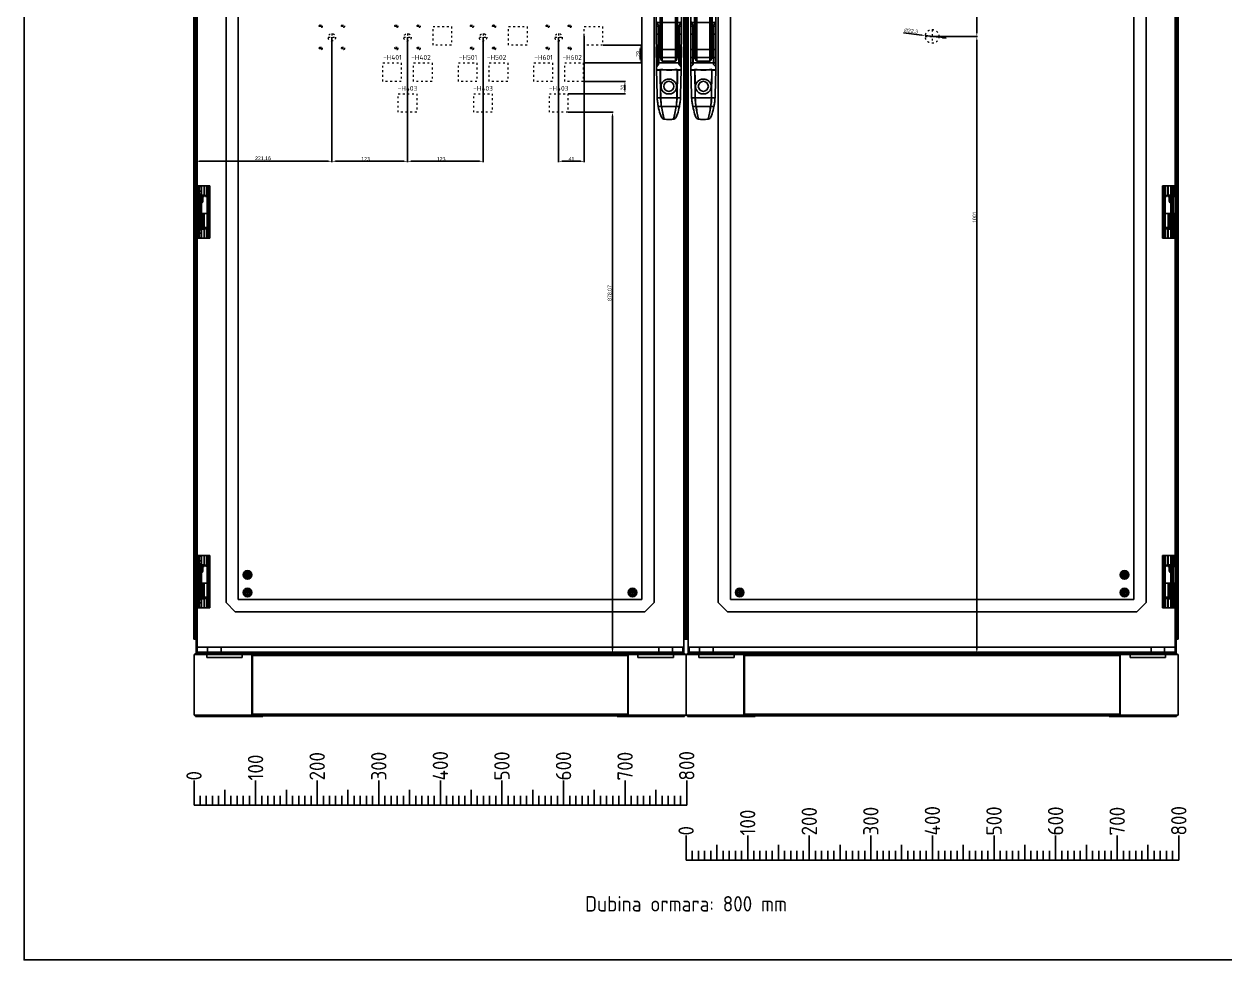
# Model space of a CAD drawing. Header units: millimetres. Extents: x 42151 to 59780, y 37376 to 44547.
# Drawn here: x 42151 to 44101, y 37376 to 38895 of the extents above; entities that cross this region are included whole.
import ezdxf
from ezdxf.enums import TextEntityAlignment as Align

# ---------------------------------------------------------------- set-up
doc = ezdxf.new("R2010")
doc.units = ezdxf.units.MM
doc.linetypes.add('ACAD_ISO03W100', pattern=[30, 12, -18])
doc.layers.add('! NO PLOT !', color=7, linetype='Continuous', true_color=0xff75dd, plot=False)
doc.layers.add('000-PI-Oprema', color=30, linetype='Continuous', lineweight=5)
for name, color, linetype in [('000-PI-ORMAR', 2, 'Continuous'), ('000-PI_TEXT', 7, 'Continuous'), ('AUT_TEXT', 7, 'Continuous')]:
    doc.layers.add(name, color=color, linetype=linetype)
doc.styles.add('PI0', font='isocpeur.ttf', dxfattribs={"width": 0.9})
doc.styles.get("Standard").update_dxf_attribs({"font": 'arial.ttf'})
doc.dimstyles.new('ISO-25-lb', dxfattribs={"dimtxt": 8, "dimasz": 8, "dimexe": 1.25, "dimexo": 0.625, "dimtad": 1, "dimtxsty": 'Standard', "dimcen": 5, "dimadec": 0, "dimazin": 0, "dimtfac": 1, "dimtmove": 0, "dimatfit": 3, "dimfxl": 1, "dimarcsym": 0})

# ---------------------------------------------------------------- blocks, each defined once
blk = doc.blocks.new('*U97')
at = {"layer": '000-PI-ORMAR'}
for p, q in [((-13.4, 105.2), (-10.6, 134.6)), ((-10.5, 134.6), (-10.9, 134.5)), ((10.9, 134.5), (10.5, 134.6)), ((13.4, 105.2), (10.6, 134.6)), ((-19.3, 101.3), (-19.7, 86.2)), ((-19.1, 105.2), (-13.4, 105.2)), ((13.2, 105.2), (-13.2, 105.2)), ((13.4, 105.2), (19.1, 105.2)), ((19.7, 86.2), (19.3, 101.3)), ((-19.7, 86.2), (-20.5, 27.7)), ((-19.7, 86.2), (-20.1, 61)), ((-19.7, 87), (-14.2, 87)), ((-19.7, 86.2), (-12.5, 86.2)), ((-14.1, 86.2), (-14.2, 87)), ((-14, 85.3), (-14.1, 86.2)), ((-12.5, 86.2), (-13.4, 60.3)), ((-11.2, 85.1), (-12.5, 86.2)), ((12.5, 86.2), (11.2, 85.1)), ((12, 85.8), (14, 85.3)), ((12.5, 86.2), (19.7, 86.2)), ((13.4, 60.3), (12.5, 86.2)), ((14, 85.3), (14.1, 86.2)), ((14.1, 86.2), (14.2, 87)), ((14.2, 87), (19.7, 87)), ((20.5, 27.7), (19.7, 86.2)), ((20.1, 60.6), (19.7, 86.2)), ((-20.1, 61.9), (-17.3, 61.9)), ((-20.1, 61.8), (-14.7, 61.8)), ((-20, 69.3), (-12.7, 69.3)), ((-20, 69), (-17.3, 69)), ((-17.3, 69.3), (17.3, 69.3)), ((-17.3, 61.8), (17.3, 61.8)), ((-15, 32.8), (-13.4, 60.3)), ((-13.3, -35.1), (-14.7, 61.8)), ((-12.7, 69.3), (-12.6, 69.3)), ((-12.6, 69.3), (-12.6, -39.1)), ((-10.7, 70.5), (-10.7, -41)), ((-10.7, 70.5), (10.7, 70.5)), ((10.7, 70.5), (10.7, -41)), ((12.6, 69.3), (12.6, -39.1)), ((12.6, 69.3), (12.7, 69.3)), ((12.7, 69.3), (20, 69.3)), ((14.7, 61.8), (13.3, -35.1)), ((13.4, 60.3), (15, 32.8)), ((14.7, 61.8), (20.1, 61.8)), ((17.3, 69), (20, 69)), ((17.3, 61.9), (20.1, 61.9)), ((20.5, 27.7), (20.3, 48.5)), ((-20.4, 35.9), (-20.5, 27.7)), ((-20.5, 32.8), (-15, 32.8)), ((-20.5, 27.7), (-20.1, -55.1)), ((-17.2, 17.8), (-20.5, 23.4)), ((-19.8, 21.4), (19.8, 21.4)), ((15, 32.8), (20.5, 32.8)), ((20.5, 23.4), (17.2, 17.8)), ((20.1, -55.1), (20.5, 27.7)), ((-17.2, 14.2), (-20.5, 17)), ((-17.2, 2.5), (-20.5, 2.6)), ((-17.2, 17.8), (-17.2, -47.4)), ((-16.2, 2.4), (-16.5, 15.5)), ((-16.5, 15.5), (-16.5, -46.1)), ((-16.4, 10.5), (-16.5, 13)), ((-16.2, 2.4), (-16.5, 2.5)), ((-16.2, -35.1), (-16.2, 2.4)), ((16.5, 15.5), (16.2, 2.4)), ((16.5, 2.5), (16.2, 2.4)), ((16.2, 2.4), (16.2, -35.1)), ((16.5, 13), (16.4, 10.5)), ((16.5, 15.5), (16.5, -46.1)), ((17.2, 17.8), (17.2, -47.4)), ((20.5, 17), (17.2, 14.2)), ((20.5, 2.6), (17.2, 2.5)), ((-20.5, -18.2), (-20.4, -35.1)), ((20.4, -35.1), (20.5, -18.2)), ((-20.5, -22.5), (20.5, -22.5)), ((-20.4, -35.1), (-13.3, -35.1)), ((-16.2, -35.1), (16.2, -35.1)), ((-11.5, -22.7), (-11.5, -29.5)), ((13.3, -35.1), (20.4, -35.1)), ((-20.2, -44.2), (-20.1, -55.1)), ((-20.2, -44.2), (20.2, -44.2)), ((-20.2, -50.4), (-17.2, -47.4)), ((-20.1, -55.1), (20.1, -55.1)), ((-20.1, -55.1), (-19.2, -96.1)), ((-20.1, -55.7), (-14, -55.7)), ((-16.5, -46.1), (-16.4, -43.8)), ((-16.4, -43.8), (16.4, -43.8)), ((-14, -55.7), (-13.9, -55.1)), ((-13.4, -100.7), (-14, -55.7)), ((-13.9, -55.1), (-13.7, -54.4)), ((-10.7, -41), (10.7, -41)), ((13.4, -100.7), (14, -55.7)), ((13.9, -55.1), (13.7, -54.4)), ((14, -55.7), (13.9, -55.1)), ((14, -55.7), (20.1, -55.7)), ((16.4, -43.8), (16.5, -46.1)), ((17.2, -47.4), (20.2, -50.4)), ((19.2, -96.1), (20.1, -55.1)), ((20.1, -55.1), (20.2, -44.2)), ((-19, -100.7), (-13.4, -100.7)), ((-17.1, -114.8), (-12, -114.8)), ((13.1, -100.7), (-13.1, -100.7)), ((11.7, -114.8), (-11.7, -114.8)), ((12, -114.8), (17.1, -114.8)), ((13.4, -100.7), (19, -100.7)), ((-9.7, -134.8), (-8, -135.2)), ((-7.8, -135.2), (-8, -135.2)), ((7.8, -135.2), (8, -135.2)), ((8, -135.2), (9.7, -134.8))]:
    blk.add_line(p, q, dxfattribs=at)
for points in [[(-14.4, 130.2), (-15.3, 127.2), (-16.1, 124.2), (-16.9, 121.1), (-17.5, 118), (-18.1, 114.8), (-18.5, 111.7), (-18.9, 108.5), (-19.1, 105.2)], [(-10.9, 134.5), (-11.6, 133.9), (-12.2, 133.2), (-12.8, 132.5), (-13.4, 131.8), (-13.9, 131), (-14.4, 130.2)], [(10.5, 134.6), (8.3, 135.2), (6.2, 135.5), (4, 135.8), (1.7, 136), (-0.5, 136), (-2.8, 135.9), (-4.7, 135.7), (-6.7, 135.5), (-8.6, 135.1), (-10.5, 134.6)], [(14.4, 130.2), (13.7, 131.4), (12.9, 132.5), (12.3, 133.2), (11.6, 133.9), (10.9, 134.5)], [(19.1, 105.2), (18.9, 108.4), (18.5, 111.6), (18.1, 114.7), (17.5, 117.9), (16.9, 121), (16.2, 124.1), (15.3, 127.2), (14.4, 130.2)], [(-19.1, 105.2), (-19.2, 104.3), (-19.2, 103.3), (-19.3, 102.3), (-19.3, 101.3)], [(-14.2, 87), (-14.2, 90.3), (-14.2, 93.5), (-14, 96.6), (-13.9, 99.7), (-13.6, 102.7), (-13.4, 105.2)], [(14.2, 87), (14.2, 90.3), (14.2, 93.5), (14, 96.6), (13.9, 99.7), (13.6, 102.7), (13.4, 105.2)], [(19.3, 101.3), (19.3, 102.3), (19.2, 103.3), (19.2, 104.3), (19.1, 105.2)], [(-14, 85.3), (-12.2, 85.8), (-12, 85.8)], [(-12, 85.8), (-10.3, 86.1), (-8.4, 86.4), (-6.5, 86.7), (-4.5, 86.9), (-2.5, 87), (-0.5, 87), (1.5, 87), (3.6, 86.9), (5.7, 86.8), (7.8, 86.5), (9.9, 86.2), (12, 85.8), (12, 85.8)], [(11.2, 85.1), (8.8, 85.5), (6.3, 85.8), (3.8, 86), (1.3, 86.1), (-0.8, 86.1), (-2.8, 86), (-4.9, 85.9), (-7, 85.7), (-9.1, 85.4), (-11.2, 85.1)], [(-12.7, 69.3), (-13.2, 68.4), (-13.6, 67.5), (-14, 66.6), (-14.3, 65.6), (-14.5, 64.6), (-14.6, 63.5), (-14.7, 62.5), (-14.7, 61.8)], [(-12.6, 69.3), (-12.5, 69.5), (-12.3, 69.7), (-12.2, 69.9), (-12, 70), (-11.8, 70.2), (-11.6, 70.3), (-11.4, 70.4), (-11.2, 70.4), (-11, 70.5), (-10.7, 70.5)], [(10.7, 70.5), (11, 70.5), (11.2, 70.4), (11.4, 70.4), (11.6, 70.3), (11.8, 70.2), (12, 70), (12.2, 69.9), (12.3, 69.7), (12.5, 69.5), (12.6, 69.3)], [(14.7, 61.8), (14.7, 62.9), (14.6, 63.9), (14.4, 65), (14.1, 66), (13.8, 66.9), (13.4, 67.9), (13, 68.8), (12.7, 69.3)], [(-16.5, 15.5), (-16.5, 15.9), (-16.6, 16.3), (-16.7, 16.6), (-16.8, 17), (-16.9, 17.3), (-17.1, 17.6), (-17.2, 17.8)], [(17.2, 17.8), (17, 17.5), (16.9, 17.2), (16.7, 16.8), (16.6, 16.5), (16.6, 16.1), (16.5, 15.8), (16.5, 15.5)], [(-16.4, -43.8), (-16.4, -43.1), (-16.3, -42.4), (-16.3, -41.6), (-16.3, -40.7), (-16.3, -39.9), (-16.3, -38.9), (-16.3, -38), (-16.2, -37), (-16.2, -36), (-16.2, -35.1)], [(-13.3, -35.1), (-13.2, -36.2), (-13.1, -37.2), (-12.9, -38.2), (-12.6, -39.1)], [(12.6, -39.1), (12.9, -38.1), (13.1, -37.1), (13.2, -36), (13.3, -35.1)], [(16.2, -35.1), (16.2, -36.1), (16.2, -37.1), (16.3, -38.1), (16.3, -39), (16.3, -39.9), (16.3, -40.8), (16.3, -41.7), (16.3, -42.5), (16.4, -43.2), (16.4, -43.8)], [(-17.2, -47.4), (-17, -47.3), (-16.9, -47.1), (-16.7, -46.9), (-16.6, -46.7), (-16.6, -46.5), (-16.5, -46.3), (-16.5, -46.1)], [(-9.6, -55.1), (-9.9, -55), (-11.8, -54.7), (-13.7, -54.4)], [(-12.6, -39.1), (-12.4, -39.6), (-12.1, -40.1), (-12, -40.4), (-11.8, -40.6), (-11.5, -40.7), (-11.3, -40.9), (-11, -40.9), (-10.8, -41), (-10.7, -41)], [(9.6, -55.1), (7.8, -55.3), (5.8, -55.5), (3.8, -55.6), (1.7, -55.7), (-0.4, -55.7), (-2.4, -55.6), (-4.3, -55.6), (-6.2, -55.4), (-8.1, -55.2), (-9.6, -55.1)], [(13.7, -54.4), (11.7, -54.8), (9.8, -55), (9.6, -55.1)], [(10.7, -41), (11, -40.9), (11.2, -40.9), (11.4, -40.8), (11.6, -40.7), (11.8, -40.5), (12, -40.3), (12.3, -39.8), (12.6, -39.3), (12.6, -39.1)], [(16.5, -46.1), (16.5, -46.3), (16.6, -46.5), (16.7, -46.8), (16.8, -47), (16.9, -47.1), (17.1, -47.3), (17.2, -47.4)], [(8.9, -73.9), (9.6, -74.6), (10.3, -75.5), (10.9, -76.3), (11.4, -77.3), (11.9, -78.2), (12.2, -79.2), (12.5, -80.2), (12.6, -81.3), (12.7, -82.3), (12.6, -83.3), (12.5, -84.2), (12.3, -85.2), (12.1, -86.1), (11.7, -87), (11.3, -87.9), (10.9, -88.7), (10.3, -89.5), (9.7, -90.3), (9, -91), (8.3, -91.6), (7.5, -92.2), (6.6, -92.8), (5.7, -93.3), (4.8, -93.7), (3.7, -94), (2.7, -94.3), (1.6, -94.5), (0.5, -94.5), (-0.6, -94.5), (-1.7, -94.4), (-2.8, -94.3), (-3.8, -94), (-4.9, -93.6), (-5.9, -93.2), (-6.9, -92.6), (-7.8, -92), (-8.6, -91.3), (-9.4, -90.6), (-10.1, -89.7), (-10.8, -88.9), (-11.3, -88), (-11.7, -87), (-12.1, -86.1), (-12.4, -85.1), (-12.6, -84.1), (-12.7, -83.1), (-12.7, -82.1), (-12.6, -81.2), (-12.5, -80.2), (-12.2, -79.3), (-11.9, -78.4), (-11.6, -77.5), (-11.1, -76.7), (-10.6, -75.9), (-10, -75.1), (-9.4, -74.3), (-8.6, -73.6), (-7.8, -73), (-7, -72.4), (-6.1, -71.9), (-5.1, -71.4), (-4.1, -71), (-3.1, -70.7), (-2, -70.5), (-0.9, -70.4), (0.1, -70.4), (1.2, -70.4), (2.3, -70.6), (3.3, -70.8), (4.4, -71.1), (5.4, -71.5), (6.3, -72), (7.2, -72.5), (8.1, -73.2), (8.9, -73.9)], [(-19.2, -96.1), (-19.1, -98.4), (-19, -100.7)], [(19, -100.7), (19.1, -98.4), (19.2, -96.1)], [(-19, -100.7), (-18.8, -102.4), (-18.7, -104.2), (-18.5, -105.9), (-18.3, -107.6), (-18.1, -109.2), (-17.8, -110.9), (-17.6, -111.9), (-17.5, -112.9), (-17.3, -113.9), (-17.1, -114.8)], [(-17.1, -114.8), (-16.5, -117.9), (-15.7, -120.9), (-14.9, -123.8), (-14.1, -126.7), (-13.1, -129.6), (-12.1, -132.3)], [(-12, -114.8), (-12.4, -112.5), (-12.7, -110.1), (-13, -107.5), (-13.2, -104.8), (-13.4, -102.1), (-13.4, -100.7)], [(-8, -135.2), (-10.5, -123.5), (-12, -114.8)], [(8, -135.2), (10.5, -123.5), (12, -114.8)], [(12, -114.8), (12.4, -112.5), (12.7, -110.1), (13, -107.5), (13.2, -104.8), (13.4, -102.1), (13.4, -100.7)], [(12.1, -132.3), (13.1, -129.6), (14.1, -126.8), (14.9, -123.9), (15.7, -120.9), (16.5, -117.9), (17.1, -114.8)], [(17.1, -114.8), (17.4, -113.4), (17.6, -111.9), (17.9, -110.4), (18.1, -108.7), (18.4, -107), (18.6, -105.3), (18.7, -104.2), (18.8, -103), (18.9, -101.8), (19, -100.7)], [(-12.1, -132.3), (-11.6, -133), (-11, -133.6), (-10.4, -134.2), (-9.7, -134.8)], [(-7.8, -135.2), (-5.9, -135.6), (-4.1, -135.8), (-2.2, -135.9), (-0.2, -136), (1.7, -136), (3.7, -135.8), (5.8, -135.6), (7.8, -135.2)], [(9.7, -134.8), (10.4, -134.2), (11, -133.6), (11.6, -133), (12.1, -132.3)]]:
    blk.add_lwpolyline(points, dxfattribs=at)
blk.add_circle((0, -82.1), 8.15, dxfattribs=at)
for centre, major_axis, ratio, start_param, end_param in [((73, -135.2), (0, 546.8), 0.175521, 1.054802, 1.115623), ((-73, -135.2), (0, 546.8), 0.175521, -1.115623, -1.054802), ((-7.5, 87.2), (0, 37), 0.175521, 1.061397, 1.596486), ((7.5, 87.2), (0, 37), 0.175521, 4.6867, 5.221788), ((-7.5, 87.2), (0, 37), 0.175521, -4.6867, -4.66155), ((7.5, 87.2), (0, 37), 0.175521, 4.66155, 4.6867), ((-19.5, 12.8), (-3, 0), 0.71325, 3.261467, 3.839724), ((-19.5, 2.5), (-3, 0), 0.017452, 3.261467, 3.839724), ((19.5, 12.8), (-3, 0), 0.71325, 5.585054, 6.163311), ((19.5, 2.5), (-3, 0), 0.017452, -0.698132, -0.119874), ((137.5, -39.6), (0, 669.9), 0.225671, -4.689366, -4.621155), ((-137.5, -39.6), (0, 669.9), 0.225671, 4.621155, 4.689366), ((-5.9, -95.4), (0, 32.4), 0.225671, 1.735147, 2.215471), ((21.2, -9.1), (0, 180.2), 0.225671, -4.085045, -3.936826), ((-21.2, -9.1), (0, 180.2), 0.225671, 3.936826, 4.085045), ((5.9, -95.4), (0, 32.4), 0.225671, 4.067714, 4.548039)]:
    blk.add_ellipse(centre, major_axis=major_axis, ratio=ratio, start_param=start_param, end_param=end_param, dxfattribs=at)
blk = doc.blocks.new('A$C4c17df16')
at = {"layer": '000-PI-ORMAR'}
blk.add_blockref('*U97', (-4, -1008.4), dxfattribs=at)
blk = doc.blocks.new('8806000_2000x800x600')
at = {"layer": '! NO PLOT !'}
for p, q in [((-3770.8, 1831.7), (-3770.8, -8.3)), ((-3750.8, 1826.7), (-3750.8, -3.3)), ((-3095.8, 1826.7), (-3095.8, -3.3)), ((-3075.8, -8.3), (-3075.8, 1831.7)), ((-3110.8, 29.4), (-3110.8, 44.1)), ((-3118.2, 36.7), (-3103.5, 36.7)), ((-3743.2, 8), (-3728.5, 8)), ((-3735.8, 0.6), (-3735.8, 15.3)), ((-3118.2, 8), (-3103.5, 8)), ((-3110.8, 0.6), (-3110.8, 15.3)), ((-3770.8, -8.3), (-3755.8, -23.3)), ((-3095.8, -3.3), (-3750.8, -3.3)), ((-3090.8, -23.3), (-3075.8, -8.3)), ((-3090.8, -23.3), (-3755.8, -23.3))]:
    blk.add_line(p, q, dxfattribs=at)
for centre, radius in [((-3110.8, 36.7), 7), ((-3110.8, 36.7), 6.7), ((-3110.8, 36.7), 5), ((-3110.8, 36.7), 4), ((-3110.8, 36.7), 3), ((-3735.8, 8), 7), ((-3735.8, 8), 6.5), ((-3735.8, 8), 5.62), ((-3735.8, 8), 5), ((-3735.8, 8), 3.62), ((-3110.8, 8), 7), ((-3110.8, 8), 6.5), ((-3110.8, 8), 5.61), ((-3110.8, 8), 5), ((-3110.8, 8), 3.61)]:
    blk.add_circle(centre, radius, dxfattribs=at)
at = {"layer": '000-PI-ORMAR'}
for p, q in [((-3819.3, 1904), (-3819.3, -80.5)), ((-3028.8, 1904), (-3028.8, -80.5)), ((-3027.3, -80.5), (-3027.3, 1904)), ((-3027.3, 1904), (-3027.3, -80.5)), ((-3822.8, 1883.5), (-3822.8, -67.5)), ((-3820.1, 1883.5), (-3820.1, -67.5)), ((-3026.5, 1883.5), (-3026.5, -67.5)), ((-3023.8, 1883.5), (-3023.8, -67.5)), ((-3049.3, 583), (-3049.3, 668)), ((-3029.9, 668), (-3049.3, 668)), ((-3046.8, 651), (-3046.8, 668)), ((-3046.6, 583), (-3046.6, 668)), ((-3044.7, 651), (-3044.7, 668)), ((-3041, 668), (-3041, 653)), ((-3040.1, 653), (-3040.1, 668)), ((-3036, 583), (-3036, 668)), ((-3035.4, 653), (-3035.4, 668)), ((-3035.2, 583), (-3035.2, 668)), ((-3032.4, 666), (-3031.8, 666)), ((-3032.4, 585), (-3032.4, 666)), ((-3031.8, 659.5), (-3031.8, 666)), ((-3029.9, 653), (-3029.9, 668)), ((-3047.6, 600), (-3047.6, 651)), ((-3042.6, 651), (-3047.6, 651)), ((-3045.1, 600), (-3045.1, 651)), ((-3029.9, 653), (-3042.6, 653)), ((-3042.6, 651), (-3042.6, 653)), ((-3040.5, 653), (-3040.5, 650.5)), ((-3040.5, 650.5), (-3030.3, 650.5)), ((-3038.4, 650.5), (-3038.4, 643)), ((-3031.8, 659.5), (-3036, 659.5)), ((-3031.7, 654.5), (-3036, 654.5)), ((-3032.9, 596.5), (-3032.9, 654.5)), ((-3032.5, 643), (-3032.5, 650.5)), ((-3032.4, 591.5), (-3032.4, 659.5)), ((-3032.2, 596.5), (-3032.2, 654.5)), ((-3031.7, 596.5), (-3031.7, 654.5)), ((-3030.3, 650.5), (-3030.3, 653)), ((-3038.4, 643), (-3036.9, 640.5)), ((-3038.4, 643), (-3032.5, 643)), ((-3036.9, 640.5), (-3033.9, 640.5)), ((-3033.9, 640.5), (-3032.5, 643)), ((-3046.1, 623), (-3046.1, 600.5)), ((-3046.1, 623), (-3029.3, 623)), ((-3040.2, 623), (-3040.2, 600.5)), ((-3036.9, 610.5), (-3038.4, 608)), ((-3038.4, 608), (-3038.4, 600.5)), ((-3038.4, 608), (-3032.5, 608)), ((-3038.2, 623), (-3038.2, 600.5)), ((-3036.9, 610.5), (-3033.9, 610.5)), ((-3036.5, 623), (-3036.5, 600.5)), ((-3036.1, 623), (-3036.1, 600.5)), ((-3034, 623), (-3034, 600.5)), ((-3032.5, 608), (-3033.9, 610.5)), ((-3033.6, 623), (-3033.6, 600.5)), ((-3033.3, 623), (-3033.3, 600.5)), ((-3032.5, 600.5), (-3032.5, 608)), ((-3032.2, 623), (-3032.2, 600.5)), ((-3031.4, 623), (-3031.4, 600.5)), ((-3031.3, 600.5), (-3031.3, 623)), ((-3030.3, 623), (-3030.3, 600.5)), ((-3029.5, 623), (-3029.5, 600.5)), ((-3042.6, 600), (-3047.6, 600)), ((-3046.8, 583), (-3046.8, 600)), ((-3046.1, 600.5), (-3029.3, 600.5)), ((-3044.7, 583), (-3044.7, 600)), ((-3042.6, 598), (-3042.6, 600)), ((-3029.9, 598), (-3042.6, 598)), ((-3041, 598), (-3041, 583)), ((-3040.5, 600.5), (-3040.5, 598)), ((-3040.1, 583), (-3040.1, 598)), ((-3031.7, 596.5), (-3036, 596.5)), ((-3031.8, 591.5), (-3036, 591.5)), ((-3035.4, 583), (-3035.4, 598)), ((-3031.8, 585), (-3031.8, 591.5)), ((-3030.3, 598), (-3030.3, 600.5)), ((-3029.9, 583), (-3029.9, 598)), ((-3029.9, 583), (-3049.3, 583)), ((-3032.4, 585), (-3031.8, 585)), ((-3049.3, -17), (-3049.3, 68)), ((-3029.9, 68), (-3049.3, 68)), ((-3046.8, 51), (-3046.8, 68)), ((-3046.6, -17), (-3046.6, 68)), ((-3044.7, 51), (-3044.7, 68)), ((-3041, 68), (-3041, 53)), ((-3040.1, 53), (-3040.1, 68)), ((-3036, -17), (-3036, 68)), ((-3031.8, 59.5), (-3036, 59.5)), ((-3035.4, 53), (-3035.4, 68)), ((-3035.2, -17), (-3035.2, 68)), ((-3032.4, 66), (-3031.8, 66)), ((-3032.4, -15), (-3032.4, 66)), ((-3032.4, -8.5), (-3032.4, 59.5)), ((-3031.8, 59.5), (-3031.8, 66)), ((-3029.9, 53), (-3029.9, 68)), ((-3047.6, 0), (-3047.6, 51)), ((-3042.6, 51), (-3047.6, 51)), ((-3045.1, 0), (-3045.1, 51)), ((-3029.9, 53), (-3042.6, 53)), ((-3042.6, 51), (-3042.6, 53)), ((-3040.5, 53), (-3040.5, 50.5)), ((-3040.5, 50.5), (-3030.3, 50.5)), ((-3038.4, 50.5), (-3038.4, 43)), ((-3038.4, 43), (-3036.9, 40.5)), ((-3038.4, 43), (-3032.5, 43)), ((-3036.9, 40.5), (-3033.9, 40.5)), ((-3031.7, 54.5), (-3036, 54.5)), ((-3033.9, 40.5), (-3032.5, 43)), ((-3032.9, -3.5), (-3032.9, 54.5)), ((-3032.5, 43), (-3032.5, 50.5)), ((-3032.2, -3.5), (-3032.2, 54.5)), ((-3031.7, -3.5), (-3031.7, 54.5)), ((-3030.3, 50.5), (-3030.3, 53)), ((-3046.1, 23), (-3046.1, 0.5)), ((-3046.1, 23), (-3029.3, 23)), ((-3040.2, 23), (-3040.2, 0.5)), ((-3038.2, 23), (-3038.2, 0.5)), ((-3036.5, 23), (-3036.5, 0.5)), ((-3036.1, 23), (-3036.1, 0.5)), ((-3034, 23), (-3034, 0.5)), ((-3033.6, 23), (-3033.6, 0.5)), ((-3033.3, 23), (-3033.3, 0.5)), ((-3032.2, 23), (-3032.2, 0.5)), ((-3031.4, 23), (-3031.4, 0.5)), ((-3031.3, 0.5), (-3031.3, 23)), ((-3030.3, 23), (-3030.3, 0.5)), ((-3029.5, 23), (-3029.5, 0.5)), ((-3046.1, 0.5), (-3029.3, 0.5)), ((-3040.5, 0.5), (-3040.5, -2)), ((-3036.9, 10.5), (-3038.4, 8)), ((-3038.4, 8), (-3038.4, 0.5)), ((-3038.4, 8), (-3032.5, 8)), ((-3036.9, 10.5), (-3033.9, 10.5)), ((-3032.5, 8), (-3033.9, 10.5)), ((-3032.5, 0.5), (-3032.5, 8)), ((-3030.3, -2), (-3030.3, 0.5)), ((-3029.9, -17), (-3049.3, -17)), ((-3042.6, 0), (-3047.6, 0)), ((-3046.8, -17), (-3046.8, 0)), ((-3044.7, -17), (-3044.7, 0)), ((-3042.6, -2), (-3042.6, 0)), ((-3029.9, -2), (-3042.6, -2)), ((-3041, -2), (-3041, -17)), ((-3040.1, -17), (-3040.1, -2)), ((-3031.7, -3.5), (-3036, -3.5)), ((-3031.8, -8.5), (-3036, -8.5)), ((-3035.4, -17), (-3035.4, -2)), ((-3032.4, -15), (-3031.8, -15)), ((-3031.8, -15), (-3031.8, -8.5)), ((-3029.9, -17), (-3029.9, -2)), ((-3822.8, -67.5), (-3819.3, -67.5)), ((-3819.3, -90.5), (-3819.3, -67.5)), ((-3027.3, -67.5), (-3023.8, -67.5)), ((-3819.3, -80.5), (-3027.3, -80.5)), ((-3800.8, -90.5), (-3819.3, -90.5)), ((-3817.8, -89), (-3817.8, -80.5)), ((-3800.8, -89), (-3817.8, -89)), ((-3802.3, -91.5), (-3800.8, -91.5)), ((-3802.3, -97.5), (-3802.3, -91.5)), ((-3800.8, -80.5), (-3800.8, -91.5)), ((-3045.8, -89), (-3800.8, -89)), ((-3045.8, -90.5), (-3800.8, -90.5)), ((-3800.8, -91.5), (-3796.6, -91.5)), ((-3796.6, -91.5), (-3774.5, -91.5)), ((-3778.8, -80.5), (-3778.8, -91.5)), ((-3072.2, -91.5), (-3774.5, -91.5)), ((-3744.6, -97.5), (-3744.6, -91.5)), ((-3102, -91.5), (-3102, -97.5)), ((-3072.2, -91.5), (-3050.1, -91.5)), ((-3067.8, -80.5), (-3067.8, -91.5)), ((-3050.1, -91.5), (-3045.8, -91.5)), ((-3045.8, -80.5), (-3045.8, -91.5)), ((-3028.8, -89), (-3045.8, -89)), ((-3027.3, -90.5), (-3045.8, -90.5)), ((-3045.8, -91.5), (-3044.4, -91.5)), ((-3044.4, -97.5), (-3044.4, -91.5)), ((-3028.8, -80.5), (-3028.8, -89)), ((-3027.3, -80.5), (-3027.3, -90.5)), ((-3802.3, -97.5), (-3744.6, -97.5)), ((-3102, -97.5), (-3044.4, -97.5))]:
    blk.add_line(p, q, dxfattribs=at)
for centre, start_param, end_param in [((-3034.4, 666), 4.712389, 6.283185), ((-3033.7, 666), 4.712389, 6.283185), ((-3034.4, 585), 3.141593, 4.712389), ((-3033.7, 585), 3.141593, 4.712389), ((-3034.4, 66), 4.712389, 6.283185), ((-3033.7, 66), 4.712389, 6.283185), ((-3034.4, -15), 3.141593, 4.712389), ((-3033.7, -15), 3.141593, 4.712389)]:
    blk.add_ellipse(centre, major_axis=(0, 2), ratio=0.965926, start_param=start_param, end_param=end_param, dxfattribs=at)
at = {"ltscale": 0.25}
blk.add_blockref('A$C4c17df16', (-3790.8, 1920), dxfattribs=at)
blk = doc.blocks.new('A$C22301F41')
at = {"color": 7}
for p, q in [((0, 0), (0, 40)), ((100, 0), (100, 40)), ((200, 0), (200, 40)), ((200, 0), (200, 40)), ((200, 0), (200, 40)), ((200, 0), (200, 40)), ((200, 0), (200, 40)), ((200, 0), (200, 40)), ((200, 0), (200, 40)), ((200, 0), (200, 40)), ((300, 0), (300, 40)), ((400, 0), (400, 40)), ((400, 0), (400, 40)), ((400, 0), (400, 40)), ((400, 0), (400, 40)), ((400, 0), (400, 40)), ((400, 0), (400, 40)), ((400, 0), (400, 40)), ((500, 0), (500, 40)), ((600, 0), (600, 40)), ((600, 0), (600, 40)), ((600, 0), (600, 40)), ((600, 0), (600, 40)), ((600, 0), (600, 40)), ((600, 0), (600, 40)), ((700, 0), (700, 40)), ((800, 0), (800, 40)), ((800, 0), (800, 40)), ((800, 0), (800, 40)), ((800, 0), (800, 40)), ((800, 0), (800, 40)), ((800, 0), (800, 40)), ((50, 0), (50, 25)), ((150, 0), (150, 25)), ((250, 0), (250, 25)), ((350, 0), (350, 25)), ((450, 0), (450, 25)), ((550, 0), (550, 25)), ((650, 0), (650, 25)), ((750, 0), (750, 25)), ((800, 0), (0, 0)), ((10, 0), (10, 15)), ((20, 0), (20, 15)), ((30, 0), (30, 15)), ((40, 0), (40, 15)), ((60, 0), (60, 15)), ((70, 0), (70, 15)), ((80, 0), (80, 15)), ((90, 0), (90, 15)), ((110, 0), (110, 15)), ((120, 0), (120, 15)), ((130, 0), (130, 15)), ((140, 0), (140, 15)), ((160, 0), (160, 15)), ((170, 0), (170, 15)), ((180, 0), (180, 15)), ((190, 0), (190, 15)), ((210, 0), (210, 15)), ((220, 0), (220, 15)), ((230, 0), (230, 15)), ((240, 0), (240, 15)), ((260, 0), (260, 15)), ((270, 0), (270, 15)), ((280, 0), (280, 15)), ((290, 0), (290, 15)), ((310, 0), (310, 15)), ((320, 0), (320, 15)), ((330, 0), (330, 15)), ((340, 0), (340, 15)), ((360, 0), (360, 15)), ((370, 0), (370, 15)), ((380, 0), (380, 15)), ((390, 0), (390, 15)), ((410, 0), (410, 15)), ((420, 0), (420, 15)), ((430, 0), (430, 15)), ((440, 0), (440, 15)), ((460, 0), (460, 15)), ((470, 0), (470, 15)), ((480, 0), (480, 15)), ((490, 0), (490, 15)), ((510, 0), (510, 15)), ((520, 0), (520, 15)), ((530, 0), (530, 15)), ((540, 0), (540, 15)), ((560, 0), (560, 15)), ((570, 0), (570, 15)), ((580, 0), (580, 15)), ((590, 0), (590, 15)), ((610, 0), (610, 15)), ((620, 0), (620, 15)), ((630, 0), (630, 15)), ((640, 0), (640, 15)), ((660, 0), (660, 15)), ((670, 0), (670, 15)), ((680, 0), (680, 15)), ((690, 0), (690, 15)), ((710, 0), (710, 15)), ((720, 0), (720, 15)), ((730, 0), (730, 15)), ((740, 0), (740, 15)), ((760, 0), (760, 15)), ((770, 0), (770, 15)), ((780, 0), (780, 15)), ((790, 0), (790, 15))]:
    blk.add_line(p, q, dxfattribs=at)
at = {"color": 7, "style": 'PI0', "width": 0.9}
for s, p in [('100', (100, 40)), ('200', (200, 40)), ('300', (300, 40)), ('400', (400, 40)), ('500', (500, 40)), ('600', (600, 40)), ('700', (700, 40)), ('800', (800, 40)), ('0', (0, 40))]:
    blk.add_text(s, height=25, rotation=90, dxfattribs=at).set_placement(p, align=Align.MIDDLE_LEFT)
blk = doc.blocks.new('*D288')
at = {"layer": '! NO PLOT !', "color": 0, "linetype": 'Continuous', "lineweight": -2, "ltscale": 0.25, "transparency": 16777216}
for p, q in [((43579.2, 38880.9), (43608.7, 38877.2)), ((43636.7, 38873.7), (43614.6, 38876.5)), ((43642.7, 38873), (43648.6, 38872.3))]:
    blk.add_line(p, q, dxfattribs=at)
at = {"layer": '! NO PLOT !', "color": 0, "ltscale": 0.25, "transparency": 16777216}
for points in [[(43608.8, 38878.2), (43608.5, 38876.2), (43614.6, 38876.5)], [(43642.8, 38874), (43642.6, 38872), (43636.7, 38873.7)]]:
    blk.add_solid(points, dxfattribs=at)
at = {"layer": 'Defpoints', "color": 0, "ltscale": 0.25, "transparency": 16777216}
for p in [(43614.6, 38876.5), (43636.7, 38873.7)]:
    blk.add_point(p, dxfattribs=at)
at = {"layer": '! NO PLOT !', "color": 0, "ltscale": 0.25, "transparency": 16777216, "insert": (43591.4, 38883.7), "char_height": 6, "attachment_point": 5, "rotation": 352.9155}
blk.add_mtext('∅22,3', dxfattribs=at)
blk = doc.blocks.new('*D300')
at = {"layer": '! NO PLOT !', "color": 0, "linetype": 'Continuous', "lineweight": -2, "ltscale": 0.25, "transparency": 16777216}
for p, q in [((42429.9, 38872), (42429.9, 38671.3)), ((42651.1, 38872), (42651.1, 38671.3)), ((42435.9, 38672.5), (42645.1, 38672.5))]:
    blk.add_line(p, q, dxfattribs=at)
at = {"layer": '! NO PLOT !', "color": 0, "ltscale": 0.25, "transparency": 16777216}
for points in [[(42435.9, 38673.5), (42435.9, 38671.5), (42429.9, 38672.5)], [(42645.1, 38673.5), (42645.1, 38671.5), (42651.1, 38672.5)]]:
    blk.add_solid(points, dxfattribs=at)
at = {"layer": 'Defpoints', "color": 0, "ltscale": 0.25, "transparency": 16777216}
for p in [(42429.9, 38872.6), (42651.1, 38872.6), (42651.1, 38672.5)]:
    blk.add_point(p, dxfattribs=at)
at = {"layer": '! NO PLOT !', "color": 0, "ltscale": 0.25, "transparency": 16777216, "insert": (42539.1, 38676.8), "char_height": 6, "attachment_point": 5}
blk.add_mtext('221,16', dxfattribs=at)
blk = doc.blocks.new('*D301')
at = {"layer": '! NO PLOT !', "color": 0, "linetype": 'Continuous', "lineweight": -2, "ltscale": 0.25, "transparency": 16777216}
for p, q in [((42651.1, 38873.7), (42651.1, 38671.3)), ((42773.8, 38873.7), (42773.8, 38671.3)), ((42657.1, 38672.5), (42767.8, 38672.5))]:
    blk.add_line(p, q, dxfattribs=at)
at = {"layer": '! NO PLOT !', "color": 0, "ltscale": 0.25, "transparency": 16777216}
for points in [[(42657.1, 38673.5), (42657.1, 38671.5), (42651.1, 38672.5)], [(42767.8, 38673.5), (42767.8, 38671.5), (42773.8, 38672.5)]]:
    blk.add_solid(points, dxfattribs=at)
at = {"layer": 'Defpoints', "color": 0, "ltscale": 0.25, "transparency": 16777216}
for p in [(42651.1, 38874.3), (42773.8, 38874.3), (42773.8, 38672.5)]:
    blk.add_point(p, dxfattribs=at)
at = {"layer": '! NO PLOT !', "color": 0, "ltscale": 0.25, "transparency": 16777216, "insert": (42705.8, 38676.2), "char_height": 6, "attachment_point": 5}
blk.add_mtext('123', dxfattribs=at)
blk = doc.blocks.new('*D303')
at = {"layer": '! NO PLOT !', "color": 0, "linetype": 'Continuous', "lineweight": -2, "ltscale": 0.25, "transparency": 16777216}
for p, q in [((42773.8, 38873.7), (42773.8, 38671.3)), ((42896.5, 38873.7), (42896.5, 38671.3)), ((42779.8, 38672.5), (42890.5, 38672.5))]:
    blk.add_line(p, q, dxfattribs=at)
at = {"layer": '! NO PLOT !', "color": 0, "ltscale": 0.25, "transparency": 16777216}
for points in [[(42779.8, 38673.5), (42779.8, 38671.5), (42773.8, 38672.5)], [(42890.5, 38673.5), (42890.5, 38671.5), (42896.5, 38672.5)]]:
    blk.add_solid(points, dxfattribs=at)
at = {"layer": 'Defpoints', "color": 0, "ltscale": 0.25, "transparency": 16777216}
for p in [(42773.8, 38874.3), (42896.5, 38874.3), (42896.5, 38672.5)]:
    blk.add_point(p, dxfattribs=at)
at = {"layer": '! NO PLOT !', "color": 0, "ltscale": 0.25, "transparency": 16777216, "insert": (42828.5, 38676.2), "char_height": 6, "attachment_point": 5}
blk.add_mtext('123', dxfattribs=at)
blk = doc.blocks.new('*D304')
at = {"layer": '! NO PLOT !', "color": 0, "linetype": 'Continuous', "lineweight": -2, "ltscale": 0.25, "transparency": 16777216}
for p, q in [((43019.2, 38873.7), (43019.2, 38671.3)), ((43060.7, 38875.5), (43060.7, 38671.3)), ((43025.2, 38672.5), (43054.7, 38672.5))]:
    blk.add_line(p, q, dxfattribs=at)
at = {"layer": '! NO PLOT !', "color": 0, "ltscale": 0.25, "transparency": 16777216}
for points in [[(43025.2, 38673.5), (43025.2, 38671.5), (43019.2, 38672.5)], [(43054.7, 38673.5), (43054.7, 38671.5), (43060.7, 38672.5)]]:
    blk.add_solid(points, dxfattribs=at)
at = {"layer": 'Defpoints', "color": 0, "ltscale": 0.25, "transparency": 16777216}
for p in [(43019.2, 38874.3), (43060.7, 38876.2), (43060.7, 38672.5)]:
    blk.add_point(p, dxfattribs=at)
at = {"layer": '! NO PLOT !', "color": 0, "ltscale": 0.25, "transparency": 16777216, "insert": (43040, 38676.2), "char_height": 6, "attachment_point": 5}
blk.add_mtext('41', dxfattribs=at)
blk = doc.blocks.new('*D305')
at = {"layer": '! NO PLOT !', "color": 0, "linetype": 'Continuous', "lineweight": -2, "ltscale": 0.25, "transparency": 16777216}
for p, q in [((43034.8, 38752.2), (43108, 38752.2)), ((43106.7, 38746.2), (43106.7, 37880.1)), ((43035.5, 37874.1), (43108, 37874.1))]:
    blk.add_line(p, q, dxfattribs=at)
at = {"layer": '! NO PLOT !', "color": 0, "ltscale": 0.25, "transparency": 16777216}
for points in [[(43105.7, 38746.2), (43107.7, 38746.2), (43106.7, 38752.2)], [(43105.7, 37880.1), (43107.7, 37880.1), (43106.7, 37874.1)]]:
    blk.add_solid(points, dxfattribs=at)
at = {"layer": 'Defpoints', "color": 0, "ltscale": 0.25, "transparency": 16777216}
for p in [(43034.2, 38752.2), (43034.8, 37874.1), (43106.7, 37874.1)]:
    blk.add_point(p, dxfattribs=at)
at = {"layer": '! NO PLOT !', "color": 0, "ltscale": 0.25, "transparency": 16777216, "insert": (43102.5, 38458.7), "char_height": 6, "attachment_point": 5, "rotation": 90}
blk.add_mtext('878,07', dxfattribs=at)
blk = doc.blocks.new('*D306')
at = {"layer": '! NO PLOT !', "color": 0, "linetype": 'Continuous', "lineweight": -2, "ltscale": 0.25, "transparency": 16777216}
for p, q in [((43059.8, 38802.2), (43128, 38802.2)), ((43126.8, 38796.2), (43126.8, 38788.2)), ((43034.8, 38782.2), (43128, 38782.2))]:
    blk.add_line(p, q, dxfattribs=at)
at = {"layer": '! NO PLOT !', "color": 0, "ltscale": 0.25, "transparency": 16777216}
for points in [[(43125.8, 38796.2), (43127.8, 38796.2), (43126.8, 38802.2)], [(43125.8, 38788.2), (43127.8, 38788.2), (43126.8, 38782.2)]]:
    blk.add_solid(points, dxfattribs=at)
at = {"layer": 'Defpoints', "color": 0, "ltscale": 0.25, "transparency": 16777216}
for p in [(43059.2, 38802.2), (43034.2, 38782.2), (43126.8, 38782.2)]:
    blk.add_point(p, dxfattribs=at)
at = {"layer": '! NO PLOT !', "color": 0, "ltscale": 0.25, "transparency": 16777216, "insert": (43123.1, 38792.2), "char_height": 6, "attachment_point": 5, "rotation": 90}
blk.add_mtext('20', dxfattribs=at)
blk = doc.blocks.new('*D334')
at = {"layer": '! NO PLOT !', "color": 0, "linetype": 'Continuous', "lineweight": -2, "ltscale": 0.25, "transparency": 16777216}
for p, q in [((43091.3, 38861.2), (43153, 38861.2)), ((43151.8, 38855.2), (43151.8, 38838.2)), ((43059.8, 38832.2), (43153, 38832.2))]:
    blk.add_line(p, q, dxfattribs=at)
at = {"layer": '! NO PLOT !', "color": 0, "ltscale": 0.25, "transparency": 16777216}
for points in [[(43150.8, 38855.2), (43152.8, 38855.2), (43151.8, 38861.2)], [(43150.8, 38838.2), (43152.8, 38838.2), (43151.8, 38832.2)]]:
    blk.add_solid(points, dxfattribs=at)
at = {"layer": 'Defpoints', "color": 0, "ltscale": 0.25, "transparency": 16777216}
for p in [(43090.7, 38861.2), (43059.2, 38832.2), (43151.8, 38832.2)]:
    blk.add_point(p, dxfattribs=at)
at = {"layer": '! NO PLOT !', "color": 0, "ltscale": 0.25, "transparency": 16777216, "insert": (43148.1, 38846.7), "char_height": 6, "attachment_point": 5, "rotation": 90}
blk.add_mtext('29', dxfattribs=at)
blk = doc.blocks.new('*D335')
at = {"layer": '! NO PLOT !', "color": 0, "linetype": 'Continuous', "lineweight": -2, "ltscale": 0.25, "transparency": 16777216}
for p, q in [((43626.3, 38875.1), (43699.5, 38875.1)), ((43698.2, 38869.1), (43698.2, 37880.1)), ((43626.3, 37874.1), (43699.5, 37874.1))]:
    blk.add_line(p, q, dxfattribs=at)
at = {"layer": '! NO PLOT !', "color": 0, "ltscale": 0.25, "transparency": 16777216}
for points in [[(43697.2, 38869.1), (43699.2, 38869.1), (43698.2, 38875.1)], [(43697.2, 37880.1), (43699.2, 37880.1), (43698.2, 37874.1)]]:
    blk.add_solid(points, dxfattribs=at)
at = {"layer": 'Defpoints', "color": 0, "ltscale": 0.25, "transparency": 16777216}
for p in [(43625.7, 38875.1), (43625.7, 37874.1), (43698.2, 37874.1)]:
    blk.add_point(p, dxfattribs=at)
at = {"layer": '! NO PLOT !', "color": 0, "ltscale": 0.25, "transparency": 16777216, "insert": (43694.5, 38581.7), "char_height": 6, "attachment_point": 5, "rotation": 90}
blk.add_mtext('1001', dxfattribs=at)
blk = doc.blocks.new('*D336')
at = {"layer": '! NO PLOT !', "color": 0, "linetype": 'Continuous', "lineweight": -2, "ltscale": 0.25, "transparency": 16777216}
for p, q in [((43626.9, 39304.6), (43699.5, 39304.6)), ((43698.2, 39298.6), (43698.2, 38881.1)), ((43626.3, 38875.1), (43699.5, 38875.1))]:
    blk.add_line(p, q, dxfattribs=at)
at = {"layer": '! NO PLOT !', "color": 0, "ltscale": 0.25, "transparency": 16777216}
for points in [[(43697.2, 39298.6), (43699.2, 39298.6), (43698.2, 39304.6)], [(43697.2, 38881.1), (43699.2, 38881.1), (43698.2, 38875.1)]]:
    blk.add_solid(points, dxfattribs=at)
at = {"layer": 'Defpoints', "color": 0, "ltscale": 0.25, "transparency": 16777216}
for p in [(43626.3, 39304.6), (43625.7, 38875.1), (43698.2, 38875.1)]:
    blk.add_point(p, dxfattribs=at)
at = {"layer": '! NO PLOT !', "color": 0, "ltscale": 0.25, "transparency": 16777216, "insert": (43694, 39089.9), "char_height": 6, "attachment_point": 5, "rotation": 90}
blk.add_mtext('429,5', dxfattribs=at)

msp = doc.modelspace()

# ---------------------------------------------------------------- linework, layer by layer
at = {"layer": '! NO PLOT !', "ltscale": 0.25}
msp.add_lwpolyline([(42151.17, 40246.356), (42151.17, 37376.356), (44301.17, 37376.356), (44301.17, 38361.356), (46051.17, 38361.356), (46051.17, 40246.356), (42151.17, 40246.356)], dxfattribs=at)
at = {"layer": '000-PI-Oprema', "linetype": 'ACAD_ISO03W100', "ltscale": 0.25}
for p, q in [((42630.553, 38891.672), (42635.553, 38891.672)), ((42633.053, 38894.172), (42633.053, 38889.172)), ((42666.553, 38891.672), (42671.553, 38891.672)), ((42669.053, 38894.172), (42669.053, 38889.172)), ((42753.273, 38891.672), (42758.273, 38891.672)), ((42755.773, 38894.172), (42755.773, 38889.172)), ((42789.273, 38891.672), (42794.273, 38891.672)), ((42791.773, 38894.172), (42791.773, 38889.172)), ((42875.992, 38891.672), (42880.992, 38891.672)), ((42878.492, 38894.172), (42878.492, 38889.172)), ((42911.992, 38891.672), (42916.992, 38891.672)), ((42914.492, 38894.172), (42914.492, 38889.172)), ((42998.711, 38891.672), (43003.711, 38891.672)), ((43001.211, 38894.172), (43001.211, 38889.172)), ((43034.711, 38891.672), (43039.711, 38891.672)), ((43037.211, 38894.172), (43037.211, 38889.172)), ((43625.671, 38886.256), (43625.671, 38863.956)), ((42645.053, 38873.672), (42657.053, 38873.672)), ((42651.053, 38879.672), (42651.053, 38867.672)), ((42767.773, 38873.672), (42779.773, 38873.672)), ((42773.773, 38879.672), (42773.773, 38867.672)), ((42890.492, 38873.672), (42902.492, 38873.672)), ((42896.492, 38879.672), (42896.492, 38867.672)), ((43013.211, 38873.672), (43025.211, 38873.672)), ((43019.211, 38879.672), (43019.211, 38867.672)), ((43614.521, 38875.106), (43636.821, 38875.106)), ((42630.553, 38855.672), (42635.553, 38855.672)), ((42633.053, 38858.172), (42633.053, 38853.172)), ((42666.553, 38855.672), (42671.553, 38855.672)), ((42669.053, 38858.172), (42669.053, 38853.172)), ((42753.273, 38855.672), (42758.273, 38855.672)), ((42755.773, 38858.172), (42755.773, 38853.172)), ((42789.273, 38855.672), (42794.273, 38855.672)), ((42791.773, 38858.172), (42791.773, 38853.172)), ((42875.992, 38855.672), (42880.992, 38855.672)), ((42878.492, 38858.172), (42878.492, 38853.172)), ((42911.992, 38855.672), (42916.992, 38855.672)), ((42914.492, 38858.172), (42914.492, 38853.172)), ((42998.711, 38855.672), (43003.711, 38855.672)), ((43001.211, 38858.172), (43001.211, 38853.172)), ((43034.711, 38855.672), (43039.711, 38855.672)), ((43037.211, 38858.172), (43037.211, 38853.172))]:
    msp.add_line(p, q, dxfattribs=at)
for points in [[(42815.273, 38891.172), (42845.273, 38891.172), (42845.273, 38861.172), (42815.273, 38861.172)], [(42937.992, 38891.172), (42967.992, 38891.172), (42967.992, 38861.172), (42937.992, 38861.172)], [(43060.711, 38891.172), (43090.711, 38891.172), (43090.711, 38861.172), (43060.711, 38861.172)], [(42733.773, 38832.172), (42763.773, 38832.172), (42763.773, 38802.172), (42733.773, 38802.172)], [(42783.773, 38832.172), (42813.773, 38832.172), (42813.773, 38802.172), (42783.773, 38802.172)], [(42856.492, 38832.172), (42886.492, 38832.172), (42886.492, 38802.172), (42856.492, 38802.172)], [(42906.492, 38832.172), (42936.492, 38832.172), (42936.492, 38802.172), (42906.492, 38802.172)], [(42979.211, 38832.172), (43009.211, 38832.172), (43009.211, 38802.172), (42979.211, 38802.172)], [(43029.211, 38832.172), (43059.211, 38832.172), (43059.211, 38802.172), (43029.211, 38802.172)], [(42758.773, 38782.172), (42788.773, 38782.172), (42788.773, 38752.172), (42758.773, 38752.172)], [(42881.492, 38782.172), (42911.492, 38782.172), (42911.492, 38752.172), (42881.492, 38752.172)], [(43004.211, 38782.172), (43034.211, 38782.172), (43034.211, 38752.172), (43004.211, 38752.172)]]:
    msp.add_lwpolyline(points, close=True, dxfattribs=at)
for centre, radius in [((42633.053, 38891.672), 2.5), ((42669.053, 38891.672), 2.5), ((42755.773, 38891.672), 2.5), ((42791.773, 38891.672), 2.5), ((42878.492, 38891.672), 2.5), ((42914.492, 38891.672), 2.5), ((43001.211, 38891.672), 2.5), ((43037.211, 38891.672), 2.5), ((43625.671, 38875.106), 11.15), ((42651.053, 38873.672), 6), ((42773.773, 38873.672), 6), ((42896.492, 38873.672), 6), ((43019.211, 38873.672), 6), ((42633.053, 38855.672), 2.5), ((42669.053, 38855.672), 2.5), ((42755.773, 38855.672), 2.5), ((42791.773, 38855.672), 2.5), ((42878.492, 38855.672), 2.5), ((42914.492, 38855.672), 2.5), ((43001.211, 38855.672), 2.5), ((43037.211, 38855.672), 2.5)]:
    msp.add_circle(centre, radius, dxfattribs=at)
at = {"layer": '000-PI-ORMAR'}
for p, q in [((42427.17, 37773.606), (42427.17, 37872.106)), ((42427.17, 37872.106), (42429.67, 37872.106)), ((42429.67, 37874.106), (42518.67, 37874.106)), ((42429.67, 37874.106), (42429.67, 37872.106)), ((42518.67, 37872.106), (42429.67, 37872.106)), ((42518.67, 37874.106), (42518.67, 37872.106)), ((42518.67, 37872.106), (42521.17, 37872.106)), ((42521.17, 37872.106), (42521.17, 37862.625)), ((42521.92, 37873.106), (42521.92, 37772.606)), ((42521.92, 37873.106), (43131.42, 37873.106)), ((42521.92, 37871.606), (43131.42, 37871.606)), ((42521.92, 37870.606), (43131.42, 37870.606)), ((43131.42, 37873.106), (43131.42, 37772.606)), ((43132.17, 37872.106), (43132.17, 37862.625)), ((43134.67, 37872.106), (43132.17, 37872.106)), ((43223.67, 37874.106), (43134.67, 37874.106)), ((43134.67, 37874.106), (43134.67, 37872.106)), ((43134.67, 37872.106), (43223.67, 37872.106)), ((43223.67, 37874.106), (43223.67, 37872.106)), ((43226.17, 37872.106), (43223.67, 37872.106)), ((43226.17, 37773.606), (43226.17, 37872.106)), ((43226.17, 37773.606), (43226.17, 37872.106)), ((43226.17, 37872.106), (43228.67, 37872.106)), ((43228.67, 37874.106), (43317.67, 37874.106)), ((43228.67, 37874.106), (43228.67, 37872.106)), ((43317.67, 37872.106), (43228.67, 37872.106)), ((43317.67, 37874.106), (43317.67, 37872.106)), ((43317.67, 37872.106), (43320.17, 37872.106)), ((43320.17, 37872.106), (43320.17, 37862.625)), ((43320.92, 37873.106), (43320.92, 37772.606)), ((43320.92, 37873.106), (43930.42, 37873.106)), ((43320.92, 37871.606), (43930.42, 37871.606)), ((43320.92, 37870.606), (43930.42, 37870.606)), ((43930.42, 37873.106), (43930.42, 37772.606)), ((43931.17, 37872.106), (43931.17, 37862.625)), ((43933.67, 37872.106), (43931.17, 37872.106)), ((44022.67, 37874.106), (43933.67, 37874.106)), ((43933.67, 37874.106), (43933.67, 37872.106)), ((43933.67, 37872.106), (44022.67, 37872.106)), ((44022.67, 37874.106), (44022.67, 37872.106)), ((44025.17, 37872.106), (44022.67, 37872.106)), ((44025.17, 37773.606), (44025.17, 37872.106)), ((42521.17, 37862.625), (42521.17, 37773.606)), ((43132.17, 37862.625), (43132.17, 37773.606)), ((43320.17, 37862.625), (43320.17, 37773.606)), ((43931.17, 37862.625), (43931.17, 37773.606)), ((42429.67, 37773.606), (42427.17, 37773.606)), ((42518.67, 37773.606), (42429.67, 37773.606)), ((42429.67, 37773.356), (42429.67, 37773.356)), ((42429.67, 37773.356), (42429.67, 37771.606)), ((42539.17, 37771.606), (42429.67, 37771.606)), ((42521.92, 37773.606), (42518.67, 37773.606)), ((42518.67, 37773.606), (42518.67, 37773.606)), ((42518.67, 37773.606), (42518.67, 37771.606)), ((42521.17, 37783.088), (42521.17, 37773.606)), ((42521.92, 37775.106), (43131.42, 37775.106)), ((42521.92, 37774.106), (43131.42, 37774.106)), ((42521.92, 37772.606), (43131.42, 37772.606)), ((42522.67, 37772.606), (42522.67, 37771.606)), ((42539.17, 37772.606), (42539.17, 37771.606)), ((43114.17, 37772.606), (43114.17, 37771.606)), ((43223.67, 37771.606), (43114.17, 37771.606)), ((43130.67, 37772.606), (43130.67, 37771.606)), ((43134.67, 37773.606), (43131.42, 37773.606)), ((43132.17, 37783.088), (43132.17, 37773.606)), ((43134.67, 37773.606), (43223.67, 37773.606)), ((43134.67, 37773.606), (43134.67, 37773.606)), ((43134.67, 37773.606), (43134.67, 37771.606)), ((43223.67, 37773.606), (43226.17, 37773.606)), ((43223.67, 37773.356), (43223.67, 37773.356)), ((43223.67, 37773.356), (43223.67, 37771.606)), ((43228.67, 37773.606), (43226.17, 37773.606)), ((43317.67, 37773.606), (43228.67, 37773.606)), ((43228.67, 37773.356), (43228.67, 37773.356)), ((43228.67, 37773.356), (43228.67, 37771.606)), ((43338.17, 37771.606), (43228.67, 37771.606)), ((43320.92, 37773.606), (43317.67, 37773.606)), ((43317.67, 37773.606), (43317.67, 37773.606)), ((43317.67, 37773.606), (43317.67, 37771.606)), ((43320.17, 37783.088), (43320.17, 37773.606)), ((43320.92, 37775.106), (43930.42, 37775.106)), ((43320.92, 37774.106), (43930.42, 37774.106)), ((43320.92, 37772.606), (43930.42, 37772.606)), ((43321.67, 37772.606), (43321.67, 37771.606)), ((43338.17, 37772.606), (43338.17, 37771.606)), ((43913.17, 37772.606), (43913.17, 37771.606)), ((44022.67, 37771.606), (43913.17, 37771.606)), ((43929.67, 37772.606), (43929.67, 37771.606)), ((43933.67, 37773.606), (43930.42, 37773.606)), ((43931.17, 37783.088), (43931.17, 37773.606)), ((43933.67, 37773.606), (44022.67, 37773.606)), ((43933.67, 37773.606), (43933.67, 37773.606)), ((43933.67, 37773.606), (43933.67, 37771.606)), ((44022.67, 37773.606), (44025.17, 37773.606)), ((44022.67, 37773.356), (44022.67, 37773.356)), ((44022.67, 37773.356), (44022.67, 37771.606))]:
    msp.add_line(p, q, dxfattribs=at)

# ---------------------------------------------------------------- block references
at = {"xscale": -1}
msp.add_blockref('8806000_2000x800x600', (39403.342, 37964.607), dxfattribs=at)
msp.add_blockref('8806000_2000x800x600', (47048.998, 37964.607))
at = {"ltscale": 0.01}
for p in [(42427.17, 37627.606), (43226.17, 37538.348)]:
    msp.add_blockref('A$C22301F41', p, dxfattribs=at)

# ---------------------------------------------------------------- texts
at = {"layer": '000-PI_TEXT', "style": 'PI0', "width": 0.9}
for s, p in [('-H401', (42749.329, 38841.084)), ('-H402', (42795.739, 38841.084)), ('-H501', (42872.048, 38841.084)), ('-H502', (42918.458, 38841.084)), ('-H601', (42994.767, 38841.084)), ('-H602', (43041.178, 38841.084)), ('-H403', (42773.773, 38790.873)), ('-H403', (42896.492, 38790.873)), ('-H403', (43019.211, 38790.873))]:
    msp.add_text(s, height=8, dxfattribs=at).set_placement(p, align=Align.MIDDLE)
at = {"layer": 'AUT_TEXT', "style": 'PI0', "width": 0.9}
msp.add_text('Dubina ormara: 800 mm', height=25, dxfattribs=at).set_placement((43226.17, 37467.537), align=Align.MIDDLE)

# ---------------------------------------------------------------- dimensions: what is measured, and where the dimension line sits
at = {"layer": '! NO PLOT !', "ltscale": 0.25}
for base, p1, p2, picture, middle in [((43698.209, 38875.106), (43626.298, 39304.606), (43625.671, 38875.106), '*D336', (43698.209, 39089.856)), ((43698.207, 37874.106), (43625.671, 38875.106), (43625.67, 37874.106), '*D335', (43698.207, 38581.684)), ((43106.747, 37874.106), (43034.211, 38752.172), (43034.836, 37874.106), '*D305', (43106.747, 38458.75))]:
    dim = msp.add_linear_dim(base=base, p1=p1, p2=p2, angle=90, dimstyle='ISO-25-lb', override={"dimtxt": 6, "dimasz": 6}, dxfattribs=at)
    dim.commit()
    dim.dimension.update_dxf_attribs({"geometry": picture, "text_midpoint": middle, "dimtype": 160})
dim = msp.add_diameter_dim_2p(p1=(43636.736, 38873.731), p2=(43614.607, 38876.481), dimstyle='ISO-25-lb', override={"dimtxt": 6, "dimasz": 6}, dxfattribs=at)
dim.commit()
dim.dimension.update_dxf_attribs({"geometry": '*D288', "text_midpoint": (43590.84, 38879.435), "dimtype": 163})
dim = msp.add_linear_dim(base=(42651.053, 38672.528), p1=(42429.889, 38872.606), p2=(42651.053, 38872.606), dimstyle='ISO-25-lb', override={"dimtxt": 6, "dimasz": 6}, dxfattribs=at)
dim.commit()
dim.dimension.update_dxf_attribs({"geometry": '*D300', "text_midpoint": (42539.112, 38672.528), "dimtype": 160})
for base, p1, p2, text, picture, middle in [((42773.773, 38672.528), (42651.053, 38874.297), (42773.773, 38874.297), '123', '*D301', (42705.783, 38672.528)), ((42896.492, 38672.528), (42773.773, 38874.297), (42896.492, 38874.297), '123', '*D303', (42828.502, 38672.528)), ((43060.711, 38672.528), (43019.211, 38874.297), (43060.711, 38876.172), '41', '*D304', (43039.961, 38672.528))]:
    dim = msp.add_linear_dim(base=base, p1=p1, p2=p2, text=text, dimstyle='ISO-25-lb', override={"dimtxt": 6, "dimasz": 6}, dxfattribs=at)
    dim.commit()
    dim.dimension.update_dxf_attribs({"geometry": picture, "text_midpoint": middle, "dimtype": 160})
for base, p1, p2, picture, middle in [((43151.775, 38832.172), (43090.711, 38861.172), (43059.211, 38832.172), '*D334', (43148.086, 38846.672)), ((43126.775, 38782.172), (43059.211, 38802.172), (43034.211, 38782.172), '*D306', (43123.086, 38792.172))]:
    dim = msp.add_linear_dim(base=base, p1=p1, p2=p2, angle=90, dimstyle='ISO-25-lb', override={"dimtxt": 6, "dimasz": 6}, dxfattribs=at)
    dim.commit()
    dim.dimension.update_dxf_attribs({"geometry": picture, "text_midpoint": middle})

doc.saveas('drawing.dxf')
